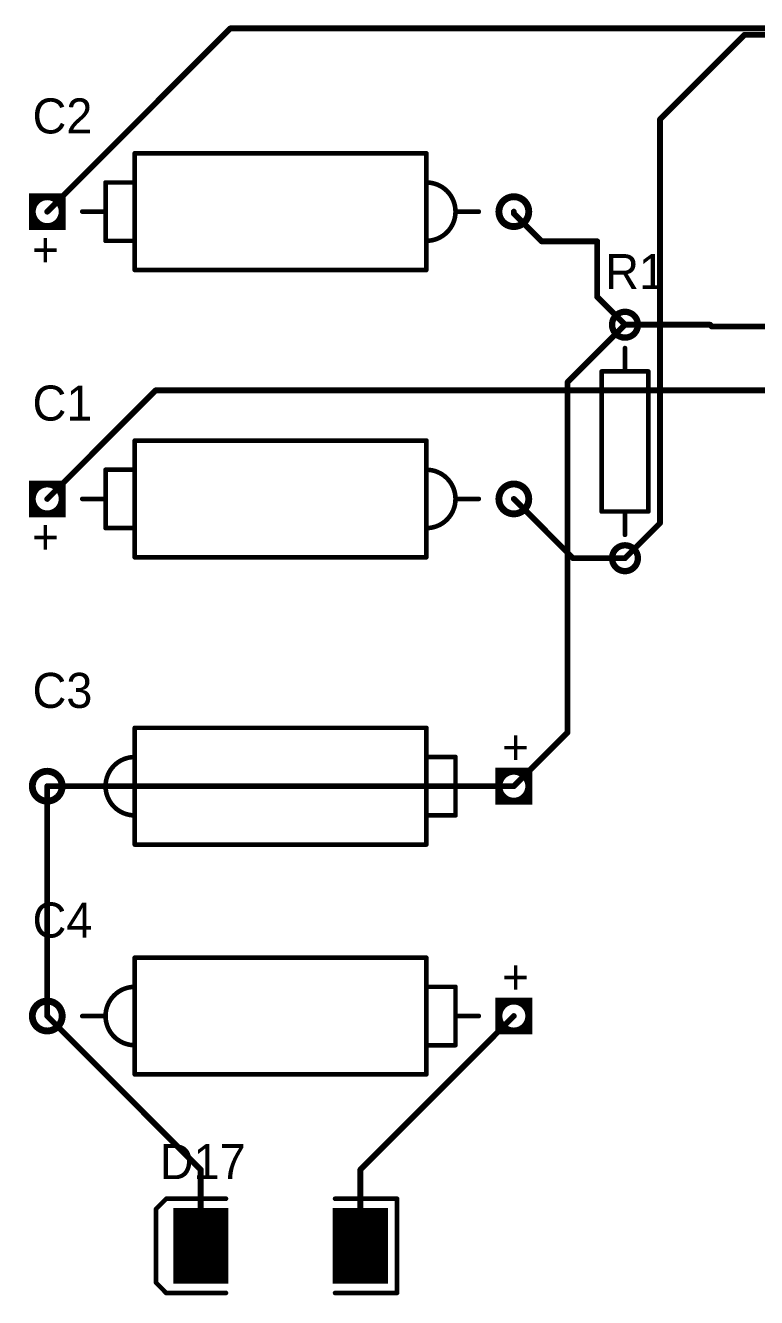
# Model space of a CAD drawing. Extents: x -328 to 170, y -164 to 109.
# Drawn here: x 56.4 to 88.2, y 52.7 to 108.1 of the extents above; entities that cross this region are included whole.
import ezdxf

# ---------------------------------------------------------------- set-up
doc = ezdxf.new("R2010")
doc.units = 0
doc.header["$MEASUREMENT"] = 0
for name, color, linetype in [('BOTTOMLAYER', 5, 'CONTINUOUS'), ('TOPLAYER', 1, 'CONTINUOUS'), ('TOPOVERLAY', 2, 'CONTINUOUS')]:
    doc.layers.add(name, color=color, linetype=linetype)

msp = doc.modelspace()

# ---------------------------------------------------------------- linework, layer by layer
at = {"layer": 'BOTTOMLAYER'}
for points, const_width in [([(57.34, 100), (65.315, 107.975)], 0.254), ([(65.315, 107.975), (94.884, 107.975)], 0.254), ([(58.14, 100.65), (56.54, 100.65)], 0.3), ([(56.69, 99.2), (56.69, 100.8)], 0.3), ([(57.99, 99.2), (57.99, 100.8)], 0.3), ([(58.14, 99.35), (56.54, 99.35)], 0.3), ([(82.5, 95.08), (86.208, 95.08)], 0.254), ([(86.208, 95.08), (86.288, 95)], 0.254), ([(86.288, 95), (90, 95)], 0.254), ([(57.34, 87.5), (62.067, 92.227)], 0.254), ([(62.067, 92.227), (96.255, 92.227)], 0.254), ([(58.14, 88.15), (56.54, 88.15)], 0.3), ([(56.69, 86.7), (56.69, 88.3)], 0.3), ([(57.99, 86.7), (57.99, 88.3)], 0.3), ([(77.66, 87.5), (80.24, 84.92)], 0.254), ([(58.14, 86.85), (56.54, 86.85)], 0.3), ([(80.24, 84.92), (82.5, 84.92)], 0.254), ([(77.01, 75.8), (77.01, 74.2)], 0.3), ([(78.31, 75.8), (78.31, 74.2)], 0.3), ([(76.86, 75.65), (78.46, 75.65)], 0.3), ([(57.34, 75), (77.66, 75)], 0.254), ([(76.86, 74.35), (78.46, 74.35)], 0.3), ([(77.01, 65.8), (77.01, 64.2)], 0.3), ([(78.31, 65.8), (78.31, 64.2)], 0.3), ([(76.86, 65.65), (78.46, 65.65)], 0.3), ([(76.86, 64.35), (78.46, 64.35)], 0.3)]:
    msp.add_lwpolyline(points, dxfattribs=dict(at, const_width=const_width))
for points, const_width in [([(65.252, 107.975, 1), (65.379, 107.975, 1)], 0.127), ([(65.252, 107.975, 1), (65.379, 107.975, 1)], 0.127), ([(56.69, 100, 1), (57.99, 100, 1)], 0.3), ([(77.01, 100, 1), (78.31, 100, 1)], 0.3), ([(57.276, 100, 1), (57.403, 100, 1)], 0.127), ([(81.938, 95.08, 1), (83.063, 95.08, 1)], 0.275), ([(82.437, 95.08, 1), (82.564, 95.08, 1)], 0.127), ([(86.144, 95.08, 1), (86.271, 95.08, 1)], 0.127), ([(86.144, 95.08, 1), (86.271, 95.08, 1)], 0.127), ([(86.224, 95, 1), (86.351, 95, 1)], 0.127), ([(86.224, 95, 1), (86.351, 95, 1)], 0.127), ([(62.004, 92.227, 1), (62.131, 92.227, 1)], 0.127), ([(62.004, 92.227, 1), (62.131, 92.227, 1)], 0.127), ([(56.69, 87.5, 1), (57.99, 87.5, 1)], 0.3), ([(77.01, 87.5, 1), (78.31, 87.5, 1)], 0.3), ([(57.276, 87.5, 1), (57.403, 87.5, 1)], 0.127), ([(77.596, 87.5, 1), (77.723, 87.5, 1)], 0.127), ([(81.938, 84.92, 1), (83.063, 84.92, 1)], 0.275), ([(80.177, 84.92, 1), (80.304, 84.92, 1)], 0.127), ([(80.177, 84.92, 1), (80.304, 84.92, 1)], 0.127), ([(82.437, 84.92, 1), (82.564, 84.92, 1)], 0.127), ([(56.69, 75, 1), (57.99, 75, 1)], 0.3), ([(77.01, 75, 1), (78.31, 75, 1)], 0.3), ([(57.276, 75, 1), (57.403, 75, 1)], 0.127), ([(77.596, 75, 1), (77.723, 75, 1)], 0.127), ([(56.69, 65, 1), (57.99, 65, 1)], 0.3), ([(77.01, 65, 1), (78.31, 65, 1)], 0.3)]:
    msp.add_lwpolyline(points, format="xyb", close=True, dxfattribs=dict(at, const_width=const_width))
at = {"layer": 'TOPLAYER'}
for points, const_width in [([(84.023, 104.013), (87.706, 107.696)], 0.254), ([(87.706, 107.696), (101.484, 107.696)], 0.254), ([(84.023, 86.443), (84.023, 104.013)], 0.254), ([(58.14, 100.65), (56.54, 100.65)], 0.3), ([(56.69, 99.2), (56.69, 100.8)], 0.3), ([(57.99, 99.2), (57.99, 100.8)], 0.3), ([(77.66, 99.92), (77.66, 100)], 0.254), ([(77.66, 99.92), (78.87, 98.71)], 0.254), ([(58.14, 99.35), (56.54, 99.35)], 0.3), ([(78.87, 98.71), (81.29, 98.71)], 0.254), ([(81.29, 96.29), (81.29, 98.71)], 0.254), ([(81.29, 96.29), (82.5, 95.08)], 0.254), ([(80, 92.58), (82.5, 95.08)], 0.254), ([(80, 77.34), (80, 92.58)], 0.254), ([(58.14, 88.15), (56.54, 88.15)], 0.3), ([(56.69, 86.7), (56.69, 88.3)], 0.3), ([(57.99, 86.7), (57.99, 88.3)], 0.3), ([(58.14, 86.85), (56.54, 86.85)], 0.3), ([(82.5, 84.92), (84.023, 86.443)], 0.254), ([(77.66, 75), (80, 77.34)], 0.254), ([(77.01, 75.8), (77.01, 74.2)], 0.3), ([(78.31, 75.8), (78.31, 74.2)], 0.3), ([(76.86, 75.65), (78.46, 75.65)], 0.3), ([(57.34, 65), (57.34, 75)], 0.254), ([(76.86, 74.35), (78.46, 74.35)], 0.3), ([(77.01, 65.8), (77.01, 64.2)], 0.3), ([(78.31, 65.8), (78.31, 64.2)], 0.3), ([(76.86, 65.65), (78.46, 65.65)], 0.3), ([(57.34, 65), (64.025, 58.315)], 0.254), ([(70.975, 58.315), (77.66, 65)], 0.254), ([(76.86, 64.35), (78.46, 64.35)], 0.3), ([(64.025, 55), (64.025, 58.315)], 0.254), ([(70.975, 55), (70.975, 58.315)], 0.254), ([(63.425, 53.35), (63.425, 56.65)], 1.2), ([(64.625, 53.35), (64.625, 56.65)], 1.2), ([(70.375, 53.35), (70.375, 56.65)], 1.2), ([(71.575, 53.35), (71.575, 56.65)], 1.2), ([(65.225, 55.825), (62.825, 55.825)], 1.65), ([(72.175, 55.825), (69.775, 55.825)], 1.65), ([(65.225, 54.175), (62.825, 54.175)], 1.65), ([(72.175, 54.175), (69.775, 54.175)], 1.65)]:
    msp.add_lwpolyline(points, dxfattribs=dict(at, const_width=const_width))
for points, const_width in [([(87.643, 107.696, 1), (87.77, 107.696, 1)], 0.127), ([(87.643, 107.696, 1), (87.77, 107.696, 1)], 0.127), ([(83.96, 104.013, 1), (84.087, 104.013, 1)], 0.127), ([(83.96, 104.013, 1), (84.087, 104.013, 1)], 0.127), ([(56.69, 100, 1), (57.99, 100, 1)], 0.3), ([(77.01, 100, 1), (78.31, 100, 1)], 0.3), ([(77.596, 100, 1), (77.723, 100, 1)], 0.127), ([(77.596, 99.92, 1), (77.723, 99.92, 1)], 0.127), ([(77.596, 99.92, 1), (77.723, 99.92, 1)], 0.127), ([(78.806, 98.71, 1), (78.933, 98.71, 1)], 0.127), ([(78.806, 98.71, 1), (78.933, 98.71, 1)], 0.127), ([(81.227, 98.71, 1), (81.354, 98.71, 1)], 0.127), ([(81.227, 98.71, 1), (81.354, 98.71, 1)], 0.127), ([(81.227, 96.29, 1), (81.354, 96.29, 1)], 0.127), ([(81.227, 96.29, 1), (81.354, 96.29, 1)], 0.127), ([(81.938, 95.08, 1), (83.063, 95.08, 1)], 0.275), ([(82.437, 95.08, 1), (82.564, 95.08, 1)], 0.127), ([(82.437, 95.08, 1), (82.564, 95.08, 1)], 0.127), ([(79.937, 92.58, 1), (80.064, 92.58, 1)], 0.127), ([(79.937, 92.58, 1), (80.064, 92.58, 1)], 0.127), ([(56.69, 87.5, 1), (57.99, 87.5, 1)], 0.3), ([(77.01, 87.5, 1), (78.31, 87.5, 1)], 0.3), ([(83.96, 86.443, 1), (84.087, 86.443, 1)], 0.127), ([(83.96, 86.443, 1), (84.087, 86.443, 1)], 0.127), ([(81.938, 84.92, 1), (83.063, 84.92, 1)], 0.275), ([(82.437, 84.92, 1), (82.564, 84.92, 1)], 0.127), ([(79.937, 77.34, 1), (80.064, 77.34, 1)], 0.127), ([(79.937, 77.34, 1), (80.064, 77.34, 1)], 0.127), ([(56.69, 75, 1), (57.99, 75, 1)], 0.3), ([(77.01, 75, 1), (78.31, 75, 1)], 0.3), ([(57.276, 75, 1), (57.403, 75, 1)], 0.127), ([(77.596, 75, 1), (77.723, 75, 1)], 0.127), ([(56.69, 65, 1), (57.99, 65, 1)], 0.3), ([(77.01, 65, 1), (78.31, 65, 1)], 0.3), ([(57.276, 65, 1), (57.403, 65, 1)], 0.127), ([(57.276, 65, 1), (57.403, 65, 1)], 0.127), ([(77.596, 65, 1), (77.723, 65, 1)], 0.127), ([(63.962, 58.315, 1), (64.089, 58.315, 1)], 0.127), ([(63.962, 58.315, 1), (64.089, 58.315, 1)], 0.127), ([(70.912, 58.315, 1), (71.039, 58.315, 1)], 0.127), ([(70.912, 58.315, 1), (71.039, 58.315, 1)], 0.127), ([(63.425, 55, 1), (64.625, 55, 1)], 1.2), ([(70.375, 55, 1), (71.575, 55, 1)], 1.2), ([(63.962, 55, 1), (64.089, 55, 1)], 0.127), ([(70.912, 55, 1), (71.039, 55, 1)], 0.127)]:
    msp.add_lwpolyline(points, format="xyb", close=True, dxfattribs=dict(at, const_width=const_width))
at = {"layer": 'TOPOVERLAY', "const_width": 0.2}
for points in [[(61.15, 102.54), (73.85, 102.54)], [(61.15, 97.46), (61.15, 102.54)], [(73.85, 97.46), (73.85, 102.54)], [(59.88, 98.73), (59.88, 101.27)], [(59.88, 101.27), (61.15, 101.27)], [(58.864, 100), (59.88, 100)], [(75.12, 100), (76.136, 100)], [(59.88, 98.73), (61.15, 98.73)], [(61.15, 97.46), (73.85, 97.46)], [(82.5, 93.048), (82.5, 94.064)], [(81.484, 86.952), (81.484, 93.048)], [(81.484, 93.048), (83.516, 93.048)], [(83.516, 86.952), (83.516, 93.048)], [(61.15, 90.04), (73.85, 90.04)], [(61.15, 84.96), (61.15, 90.04)], [(73.85, 84.96), (73.85, 90.04)], [(59.88, 86.23), (59.88, 88.77)], [(59.88, 88.77), (61.15, 88.77)], [(58.864, 87.5), (59.88, 87.5)], [(75.12, 87.5), (76.136, 87.5)], [(81.484, 86.952), (83.516, 86.952)], [(82.5, 85.936), (82.5, 86.952)], [(59.88, 86.23), (61.15, 86.23)], [(61.15, 84.96), (73.85, 84.96)], [(61.15, 72.46), (61.15, 77.54)], [(61.15, 77.54), (73.85, 77.54)], [(73.85, 72.46), (73.85, 77.54)], [(73.85, 76.27), (75.12, 76.27)], [(75.12, 73.73), (75.12, 76.27)], [(58.864, 75), (59.88, 75)], [(75.12, 75), (76.136, 75)], [(73.85, 73.73), (75.12, 73.73)], [(61.15, 72.46), (73.85, 72.46)], [(61.15, 62.46), (61.15, 67.54)], [(61.15, 67.54), (73.85, 67.54)], [(73.85, 62.46), (73.85, 67.54)], [(73.85, 66.27), (75.12, 66.27)], [(75.12, 63.73), (75.12, 66.27)], [(58.864, 65), (59.88, 65)], [(75.12, 65), (76.136, 65)], [(73.85, 63.73), (75.12, 63.73)], [(61.15, 62.46), (73.85, 62.46)], [(62.075, 56.6), (62.525, 57.05)], [(62.525, 57.05), (65.125, 57.05)], [(69.875, 57.05), (72.575, 57.05)], [(72.575, 52.95), (72.575, 57.05)], [(62.075, 53.4), (62.075, 56.6)], [(62.075, 53.4), (62.525, 52.945)], [(62.525, 52.95), (65.125, 52.95)], [(69.875, 52.95), (72.575, 52.95)]]:
    msp.add_lwpolyline(points, dxfattribs=at)
at = {"layer": 'TOPOVERLAY', "const_width": 0.1}
for points in [[(61.1, 102.54, 1), (61.2, 102.54, 1)], [(61.1, 102.54, 1), (61.2, 102.54, 1)], [(73.8, 102.54, 1), (73.9, 102.54, 1)], [(73.8, 102.54, 1), (73.9, 102.54, 1)], [(59.83, 101.27, 1), (59.93, 101.27, 1)], [(59.83, 101.27, 1), (59.93, 101.27, 1)], [(61.1, 101.27, 1), (61.2, 101.27, 1)], [(73.8, 101.27, 1), (73.9, 101.27, 1)], [(58.814, 100, 1), (58.914, 100, 1)], [(59.83, 100, 1), (59.93, 100, 1)], [(75.07, 100, 1), (75.17, 100, 1)], [(76.086, 100, 1), (76.186, 100, 1)], [(59.83, 98.73, 1), (59.93, 98.73, 1)], [(59.83, 98.73, 1), (59.93, 98.73, 1)], [(61.1, 98.73, 1), (61.2, 98.73, 1)], [(73.8, 98.73, 1), (73.9, 98.73, 1)], [(61.1, 97.46, 1), (61.2, 97.46, 1)], [(61.1, 97.46, 1), (61.2, 97.46, 1)], [(73.8, 97.46, 1), (73.9, 97.46, 1)], [(73.8, 97.46, 1), (73.9, 97.46, 1)], [(82.45, 94.064, 1), (82.55, 94.064, 1)], [(81.434, 93.048, 1), (81.534, 93.048, 1)], [(81.434, 93.048, 1), (81.534, 93.048, 1)], [(82.45, 93.048, 1), (82.55, 93.048, 1)], [(83.466, 93.048, 1), (83.566, 93.048, 1)], [(83.466, 93.048, 1), (83.566, 93.048, 1)], [(61.1, 90.04, 1), (61.2, 90.04, 1)], [(61.1, 90.04, 1), (61.2, 90.04, 1)], [(73.8, 90.04, 1), (73.9, 90.04, 1)], [(73.8, 90.04, 1), (73.9, 90.04, 1)], [(59.83, 88.77, 1), (59.93, 88.77, 1)], [(59.83, 88.77, 1), (59.93, 88.77, 1)], [(61.1, 88.77, 1), (61.2, 88.77, 1)], [(73.8, 88.77, 1), (73.9, 88.77, 1)], [(58.814, 87.5, 1), (58.914, 87.5, 1)], [(59.83, 87.5, 1), (59.93, 87.5, 1)], [(75.07, 87.5, 1), (75.17, 87.5, 1)], [(76.086, 87.5, 1), (76.186, 87.5, 1)], [(81.434, 86.952, 1), (81.534, 86.952, 1)], [(81.434, 86.952, 1), (81.534, 86.952, 1)], [(82.45, 86.952, 1), (82.55, 86.952, 1)], [(83.466, 86.952, 1), (83.566, 86.952, 1)], [(83.466, 86.952, 1), (83.566, 86.952, 1)], [(59.83, 86.23, 1), (59.93, 86.23, 1)], [(59.83, 86.23, 1), (59.93, 86.23, 1)], [(61.1, 86.23, 1), (61.2, 86.23, 1)], [(73.8, 86.23, 1), (73.9, 86.23, 1)], [(82.45, 85.936, 1), (82.55, 85.936, 1)], [(61.1, 84.96, 1), (61.2, 84.96, 1)], [(61.1, 84.96, 1), (61.2, 84.96, 1)], [(73.8, 84.96, 1), (73.9, 84.96, 1)], [(73.8, 84.96, 1), (73.9, 84.96, 1)], [(61.1, 77.54, 1), (61.2, 77.54, 1)], [(61.1, 77.54, 1), (61.2, 77.54, 1)], [(73.8, 77.54, 1), (73.9, 77.54, 1)], [(73.8, 77.54, 1), (73.9, 77.54, 1)], [(61.1, 76.27, 1), (61.2, 76.27, 1)], [(73.8, 76.27, 1), (73.9, 76.27, 1)], [(75.07, 76.27, 1), (75.17, 76.27, 1)], [(75.07, 76.27, 1), (75.17, 76.27, 1)], [(58.814, 75, 1), (58.914, 75, 1)], [(59.83, 75, 1), (59.93, 75, 1)], [(75.07, 75, 1), (75.17, 75, 1)], [(76.086, 75, 1), (76.186, 75, 1)], [(61.1, 73.73, 1), (61.2, 73.73, 1)], [(73.8, 73.73, 1), (73.9, 73.73, 1)], [(75.07, 73.73, 1), (75.17, 73.73, 1)], [(75.07, 73.73, 1), (75.17, 73.73, 1)], [(61.1, 72.46, 1), (61.2, 72.46, 1)], [(61.1, 72.46, 1), (61.2, 72.46, 1)], [(73.8, 72.46, 1), (73.9, 72.46, 1)], [(73.8, 72.46, 1), (73.9, 72.46, 1)], [(61.1, 67.54, 1), (61.2, 67.54, 1)], [(61.1, 67.54, 1), (61.2, 67.54, 1)], [(73.8, 67.54, 1), (73.9, 67.54, 1)], [(73.8, 67.54, 1), (73.9, 67.54, 1)], [(61.1, 66.27, 1), (61.2, 66.27, 1)], [(73.8, 66.27, 1), (73.9, 66.27, 1)], [(75.07, 66.27, 1), (75.17, 66.27, 1)], [(75.07, 66.27, 1), (75.17, 66.27, 1)], [(58.814, 65, 1), (58.914, 65, 1)], [(59.83, 65, 1), (59.93, 65, 1)], [(75.07, 65, 1), (75.17, 65, 1)], [(76.086, 65, 1), (76.186, 65, 1)], [(61.1, 63.73, 1), (61.2, 63.73, 1)], [(73.8, 63.73, 1), (73.9, 63.73, 1)], [(75.07, 63.73, 1), (75.17, 63.73, 1)], [(75.07, 63.73, 1), (75.17, 63.73, 1)], [(61.1, 62.46, 1), (61.2, 62.46, 1)], [(61.1, 62.46, 1), (61.2, 62.46, 1)], [(73.8, 62.46, 1), (73.9, 62.46, 1)], [(73.8, 62.46, 1), (73.9, 62.46, 1)], [(62.475, 57.05, 1), (62.575, 57.05, 1)], [(62.475, 57.05, 1), (62.575, 57.05, 1)], [(65.075, 57.05, 1), (65.175, 57.05, 1)], [(69.825, 57.05, 1), (69.925, 57.05, 1)], [(72.525, 57.05, 1), (72.625, 57.05, 1)], [(72.525, 57.05, 1), (72.625, 57.05, 1)], [(62.025, 56.6, 1), (62.125, 56.6, 1)], [(62.025, 56.6, 1), (62.125, 56.6, 1)], [(62.025, 53.4, 1), (62.125, 53.4, 1)], [(62.025, 53.4, 1), (62.125, 53.4, 1)], [(62.475, 52.95, 1), (62.575, 52.95, 1)], [(62.475, 52.945, 1), (62.575, 52.945, 1)], [(65.075, 52.95, 1), (65.175, 52.95, 1)], [(69.825, 52.95, 1), (69.925, 52.95, 1)], [(72.525, 52.95, 1), (72.625, 52.95, 1)], [(72.525, 52.95, 1), (72.625, 52.95, 1)]]:
    msp.add_lwpolyline(points, format="xyb", close=True, dxfattribs=at)
at = {"layer": 'TOPOVERLAY', "const_width": 0.2}
for points in [[(73.85, 101.27, -1), (73.85, 98.73)], [(73.85, 88.77, -1), (73.85, 86.23)], [(61.15, 73.73, -1), (61.15, 76.27)], [(61.15, 63.73, -1), (61.15, 66.27)]]:
    msp.add_lwpolyline(points, format="xyb", dxfattribs=at)

# ---------------------------------------------------------------- texts
at = {"layer": 'TOPOVERLAY'}
for s, p in [('C2', (56.7, 103.403)), ('R1', (81.639, 96.631)), ('C1', (56.7, 90.91)), ('C3', (56.7, 78.407)), ('C4', (56.7, 68.414)), ('D17', (62.241, 57.902))]:
    msp.add_text(s, height=1.524, dxfattribs=at).set_placement(p)
for rotation, p in [(180, (57.848, 99.05)), (180, (57.848, 86.55)), (360, (77.152, 75.95)), (360, (77.152, 65.95))]:
    msp.add_text('+', height=1.5, rotation=rotation, dxfattribs=at).set_placement(p)

doc.saveas('drawing.dxf')
